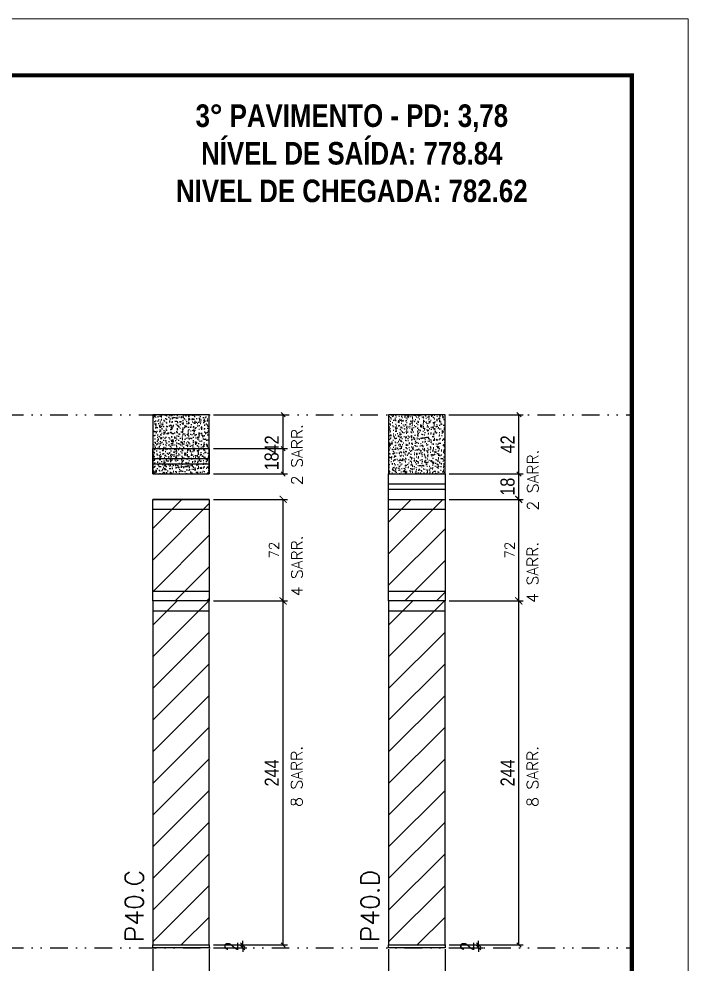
# Model space of a CAD drawing. Extents: x 2949 to 9203, y -16089 to 12527.
# Drawn here: x 5544 to 6019, y 2668 to 3338 of the extents above; entities that cross this region are included whole.
import ezdxf

# ---------------------------------------------------------------- set-up
doc = ezdxf.new("R2010")
doc.units = 0
doc.linetypes.add('DASHED', pattern=[0.75, 0.5, -0.25])
doc.linetypes.add('DIVIDE2', pattern=[0.625, 0.25, -0.125, 0, -0.125, 0, -0.125])
for name, color, linetype in [('COTA', 241, 'Continuous'), ('NOMENCLATURA', 7, 'Continuous'), ('Nível', 160, 'Continuous'), ('Painéis', 200, 'Continuous'), ('SARR_2.2x7', 40, 'Continuous')]:
    doc.layers.add(name, color=color, linetype=linetype)
for name, color, linetype, lineweight in [('Folhas', 255, 'Continuous', 9), ('Hachura', 251, 'Continuous', 9), ('SARRAFO DE PRESSAO', 251, 'DASHED', 9), ('Texto Seção', 7, 'Continuous', 15)]:
    doc.layers.add(name, color=color, linetype=linetype, lineweight=lineweight)
doc.styles.add('COTA TECNICA', font='techl___.ttf', dxfattribs={"height": 10})
doc.styles.add('COTA TECNICA-50', font='techl___.ttf', dxfattribs={"height": 10})
doc.styles.add('REGUA-120', font='ROMANS.shx', dxfattribs={"height": 15})
doc.styles.add('ROMANC', font='techb___.ttf', dxfattribs={"height": 2.5})
doc.styles.add('ROMANS', font='romans.shx')
doc.dimstyles.new('COTA PAINEL-50', dxfattribs={"dimtxt": 10, "dimasz": 3, "dimexe": 3, "dimexo": 3, "dimgap": 3, "dimtad": 1, "dimdec": 1, "dimzin": 12, "dimdsep": 46, "dimtxsty": 'COTA TECNICA-50', "dimblk1": 'OBLIQUE', "dimblk2": 'OBLIQUE', "dimsah": 1, "dimcen": 0.9, "dimclrd": 4, "dimclre": 4, "dimclrt": 240, "dimadec": 1, "dimazin": 3, "dimtfac": 1, "dimtdec": 1, "dimtmove": 0, "dimatfit": 3, "dimfxl": 1, "dimtolj": 1, "dimtzin": 12, "dimarcsym": 0})
doc.dimstyles.new('Cota Paínel', dxfattribs={"dimtxt": 7, "dimasz": 5, "dimexe": 3, "dimexo": 3, "dimgap": 3, "dimtad": 1, "dimdec": 1, "dimzin": 12, "dimdsep": 46, "dimtxsty": 'ROMANS', "dimblk": 'ARCHTICK', "dimcen": 0, "dimclrd": 4, "dimclre": 4, "dimclrt": 1, "dimadec": 1, "dimazin": 3, "dimtfac": 1, "dimtdec": 1, "dimtmove": 0, "dimatfit": 3, "dimldrblk": 'OBLIQUE', "dimfxl": 1, "dimtolj": 1, "dimtzin": 12, "dimarcsym": 0})
doc.dimstyles.new('PAINEL', dxfattribs={"dimtxt": 10, "dimasz": 3, "dimexe": 3, "dimexo": 3, "dimgap": 3, "dimtad": 1, "dimdec": 1, "dimzin": 12, "dimdsep": 46, "dimtxsty": 'COTA TECNICA', "dimblk1": 'OBLIQUE', "dimblk2": 'OBLIQUE', "dimsah": 1, "dimcen": 0.9, "dimclrd": 4, "dimclre": 4, "dimclrt": 240, "dimadec": 1, "dimazin": 3, "dimtfac": 1, "dimtdec": 1, "dimtmove": 0, "dimatfit": 3, "dimfxl": 1, "dimtolj": 1, "dimtzin": 12, "dimarcsym": 0})

# ---------------------------------------------------------------- blocks, each defined once
blk = doc.blocks.new('9999999999')
at = {"layer": 'Folhas'}
blk.add_lwpolyline([(98138.98, 34190.21), (99623.98, 34190.21), (99623.98, 35240.21), (98138.98, 35240.21)], close=True, dxfattribs=at)
at = {"layer": 'Folhas', "color": 30, "const_width": 3}
blk.add_lwpolyline([(98213.98, 34230.21), (99583.98, 34230.21), (99583.98, 35200.21), (98213.98, 35200.21)], close=True, dxfattribs=at)
blk = doc.blocks.new('_Oblique')
at = {"color": 0, "linetype": 'ByBlock', "lineweight": -2}
blk.add_line((-0.5, -0.5), (0.5, 0.5), dxfattribs=at)
blk = doc.blocks.new('*D1112')
at = {"layer": 'COTA', "color": 4, "lineweight": -2, "transparency": 16777216}
for p, q in [((5682.13, 2925.4), (5734.62, 2925.4)), ((5731.62, 2681.42), (5731.62, 2925.4)), ((5682.13, 2681.42), (5734.62, 2681.42))]:
    blk.add_line(p, q, dxfattribs=at)
at = {"layer": 'Defpoints', "color": 0, "transparency": 16777216}
for p in [(5679.13, 2925.4), (5731.62, 2925.4), (5679.13, 2681.42)]:
    blk.add_point(p, dxfattribs=at)
at = {"layer": 'COTA', "color": 4, "lineweight": -2, "transparency": 16777216, "xscale": 3, "yscale": 3, "zscale": 3}
for p, rotation in [((5731.62, 2925.4), 90), ((5731.62, 2681.42), 270)]:
    blk.add_blockref('_Oblique', p, dxfattribs=dict(at, rotation=rotation))
at = {"layer": 'COTA', "color": 240, "transparency": 16777216, "insert": (5723.54, 2803.41), "char_height": 10, "attachment_point": 5, "rotation": 90, "style": 'COTA TECNICA'}
blk.add_mtext('\\A1;244', dxfattribs=at)
blk = doc.blocks.new('*D1113')
at = {"layer": 'COTA', "color": 4, "lineweight": -2, "transparency": 16777216}
for p, q in [((5639.13, 2678.42), (5639.13, 2636.69)), ((5679.13, 2678.42), (5679.13, 2636.69)), ((5639.13, 2639.69), (5679.13, 2639.69))]:
    blk.add_line(p, q, dxfattribs=at)
at = {"layer": 'Defpoints', "color": 0, "transparency": 16777216}
for p in [(5639.13, 2681.42), (5679.13, 2681.42), (5679.13, 2639.69)]:
    blk.add_point(p, dxfattribs=at)
at = {"layer": 'COTA', "color": 4, "lineweight": -2, "transparency": 16777216, "xscale": 3, "yscale": 3, "zscale": 3, "rotation": 180}
blk.add_blockref('_Oblique', (5639.13, 2639.69), dxfattribs=at)
at = {"layer": 'COTA', "color": 4, "lineweight": -2, "transparency": 16777216, "xscale": 3, "yscale": 3, "zscale": 3}
blk.add_blockref('_Oblique', (5679.13, 2639.69), dxfattribs=at)
at = {"layer": 'COTA', "color": 240, "transparency": 16777216, "insert": (5659.13, 2647.79), "char_height": 10, "attachment_point": 5, "style": 'COTA TECNICA'}
blk.add_mtext('\\A1;40', dxfattribs=at)
blk = doc.blocks.new('*D1114')
at = {"layer": 'COTA', "color": 4, "lineweight": -2, "transparency": 16777216}
for p, q in [((5682.13, 2681.42), (5705.94, 2681.42)), ((5702.94, 2681.42), (5702.94, 2684.42)), ((5702.94, 2679.42), (5702.94, 2681.42)), ((5682.13, 2679.42), (5705.94, 2679.42)), ((5702.94, 2679.42), (5702.94, 2676.42))]:
    blk.add_line(p, q, dxfattribs=at)
at = {"layer": 'Defpoints', "color": 0, "transparency": 16777216}
for p in [(5679.13, 2681.42), (5702.94, 2681.42), (5679.13, 2679.42)]:
    blk.add_point(p, dxfattribs=at)
at = {"layer": 'COTA', "color": 4, "lineweight": -2, "transparency": 16777216, "xscale": 3, "yscale": 3, "zscale": 3}
for p, rotation in [((5702.94, 2681.42), 270), ((5702.94, 2679.42), 90)]:
    blk.add_blockref('_Oblique', p, dxfattribs=dict(at, rotation=rotation))
at = {"layer": 'COTA', "color": 240, "transparency": 16777216, "insert": (5694.94, 2680.42), "char_height": 10, "attachment_point": 5, "rotation": 90, "style": 'COTA TECNICA-50'}
blk.add_mtext('\\A1;2', dxfattribs=at)
blk = doc.blocks.new('*D1127')
at = {"layer": 'COTA', "color": 4, "lineweight": -2, "transparency": 16777216}
for p, q in [((5849.52, 2925.4), (5902.01, 2925.4)), ((5899.01, 2681.42), (5899.01, 2925.4)), ((5849.52, 2681.42), (5902.01, 2681.42))]:
    blk.add_line(p, q, dxfattribs=at)
at = {"layer": 'Defpoints', "color": 0, "transparency": 16777216}
for p in [(5846.52, 2925.4), (5899.01, 2925.4), (5846.52, 2681.42)]:
    blk.add_point(p, dxfattribs=at)
at = {"layer": 'COTA', "color": 4, "lineweight": -2, "transparency": 16777216, "xscale": 3, "yscale": 3, "zscale": 3}
for p, rotation in [((5899.01, 2925.4), 90), ((5899.01, 2681.42), 270)]:
    blk.add_blockref('_Oblique', p, dxfattribs=dict(at, rotation=rotation))
at = {"layer": 'COTA', "color": 240, "transparency": 16777216, "insert": (5890.94, 2803.41), "char_height": 10, "attachment_point": 5, "rotation": 90, "style": 'COTA TECNICA'}
blk.add_mtext('\\A1;244', dxfattribs=at)
blk = doc.blocks.new('*D1128')
at = {"layer": 'COTA', "color": 4, "lineweight": -2, "transparency": 16777216}
for p, q in [((5806.52, 2678.42), (5806.52, 2636.69)), ((5846.52, 2678.42), (5846.52, 2636.69)), ((5806.52, 2639.69), (5846.52, 2639.69))]:
    blk.add_line(p, q, dxfattribs=at)
at = {"layer": 'Defpoints', "color": 0, "transparency": 16777216}
for p in [(5806.52, 2681.42), (5846.52, 2681.42), (5846.52, 2639.69)]:
    blk.add_point(p, dxfattribs=at)
at = {"layer": 'COTA', "color": 4, "lineweight": -2, "transparency": 16777216, "xscale": 3, "yscale": 3, "zscale": 3, "rotation": 180}
blk.add_blockref('_Oblique', (5806.52, 2639.69), dxfattribs=at)
at = {"layer": 'COTA', "color": 4, "lineweight": -2, "transparency": 16777216, "xscale": 3, "yscale": 3, "zscale": 3}
blk.add_blockref('_Oblique', (5846.52, 2639.69), dxfattribs=at)
at = {"layer": 'COTA', "color": 240, "transparency": 16777216, "insert": (5826.52, 2647.79), "char_height": 10, "attachment_point": 5, "style": 'COTA TECNICA'}
blk.add_mtext('\\A1;40', dxfattribs=at)
blk = doc.blocks.new('*D1129')
at = {"layer": 'COTA', "color": 4, "lineweight": -2, "transparency": 16777216}
for p, q in [((5849.52, 2681.42), (5873.34, 2681.42)), ((5870.34, 2681.42), (5870.34, 2684.42)), ((5870.34, 2679.42), (5870.34, 2681.42)), ((5849.52, 2679.42), (5873.34, 2679.42)), ((5870.34, 2679.42), (5870.34, 2676.42))]:
    blk.add_line(p, q, dxfattribs=at)
at = {"layer": 'Defpoints', "color": 0, "transparency": 16777216}
for p in [(5846.52, 2681.42), (5870.34, 2681.42), (5846.52, 2679.42)]:
    blk.add_point(p, dxfattribs=at)
at = {"layer": 'COTA', "color": 4, "lineweight": -2, "transparency": 16777216, "xscale": 3, "yscale": 3, "zscale": 3}
for p, rotation in [((5870.34, 2681.42), 270), ((5870.34, 2679.42), 90)]:
    blk.add_blockref('_Oblique', p, dxfattribs=dict(at, rotation=rotation))
at = {"layer": 'COTA', "color": 240, "transparency": 16777216, "insert": (5862.34, 2680.42), "char_height": 10, "attachment_point": 5, "rotation": 90, "style": 'COTA TECNICA-50'}
blk.add_mtext('\\A1;2', dxfattribs=at)
blk = doc.blocks.new('*D2667')
at = {"layer": 'COTA', "color": 4, "lineweight": -2, "transparency": 16777216}
for p, q in [((5682.13, 3057.42), (5734.62, 3057.42)), ((5731.62, 3015.4), (5731.62, 3057.42)), ((5682.13, 3015.4), (5734.62, 3015.4))]:
    blk.add_line(p, q, dxfattribs=at)
at = {"layer": 'Defpoints', "color": 0, "transparency": 16777216}
for p in [(5679.13, 3057.42), (5731.62, 3057.42), (5679.13, 3015.4)]:
    blk.add_point(p, dxfattribs=at)
at = {"layer": 'COTA', "color": 4, "lineweight": -2, "transparency": 16777216, "xscale": 3, "yscale": 3, "zscale": 3}
for p, rotation in [((5731.62, 3057.42), 90), ((5731.62, 3015.4), 270)]:
    blk.add_blockref('_Oblique', p, dxfattribs=dict(at, rotation=rotation))
at = {"layer": 'COTA', "color": 240, "transparency": 16777216, "insert": (5723.54, 3036.41), "char_height": 10, "attachment_point": 5, "rotation": 90, "style": 'COTA TECNICA'}
blk.add_mtext('\\A1;42', dxfattribs=at)
blk = doc.blocks.new('*D2669')
at = {"layer": 'COTA', "color": 4, "lineweight": -2, "transparency": 16777216}
for p, q in [((5849.52, 3057.42), (5902.01, 3057.42)), ((5899.01, 3015.4), (5899.01, 3057.42)), ((5849.52, 3015.4), (5902.01, 3015.4))]:
    blk.add_line(p, q, dxfattribs=at)
at = {"layer": 'Defpoints', "color": 0, "transparency": 16777216}
for p in [(5846.52, 3057.42), (5899.01, 3057.42), (5846.52, 3015.4)]:
    blk.add_point(p, dxfattribs=at)
at = {"layer": 'COTA', "color": 4, "lineweight": -2, "transparency": 16777216, "xscale": 3, "yscale": 3, "zscale": 3}
for p, rotation in [((5899.01, 3057.42), 90), ((5899.01, 3015.4), 270)]:
    blk.add_blockref('_Oblique', p, dxfattribs=dict(at, rotation=rotation))
at = {"layer": 'COTA', "color": 240, "transparency": 16777216, "insert": (5890.94, 3036.41), "char_height": 10, "attachment_point": 5, "rotation": 90, "style": 'COTA TECNICA'}
blk.add_mtext('\\A1;42', dxfattribs=at)
blk = doc.blocks.new('_ArchTick')
at = {"color": 0, "linetype": 'ByBlock', "const_width": 0.15}
blk.add_lwpolyline([(-0.5, -0.5), (0.5, 0.5)], dxfattribs=at)
blk = doc.blocks.new('*D2672')
at = {"layer": 'COTA', "color": 4, "lineweight": -2, "transparency": 16777216}
for p, q in [((5849.52, 2997.4), (5901.86, 2997.4)), ((5898.86, 2925.4), (5898.86, 2997.4)), ((5849.52, 2925.4), (5901.86, 2925.4))]:
    blk.add_line(p, q, dxfattribs=at)
at = {"layer": 'Defpoints', "color": 0, "transparency": 16777216}
for p in [(5846.52, 2997.4), (5898.86, 2997.4), (5846.52, 2925.4)]:
    blk.add_point(p, dxfattribs=at)
at = {"layer": 'COTA', "color": 4, "lineweight": -2, "transparency": 16777216, "xscale": 5, "yscale": 5, "zscale": 5}
for p, rotation in [((5898.86, 2997.4), 90), ((5898.86, 2925.4), 270)]:
    blk.add_blockref('_ArchTick', p, dxfattribs=dict(at, rotation=rotation))
at = {"layer": 'COTA', "color": 1, "transparency": 16777216, "insert": (5892.36, 2961.4), "char_height": 7, "attachment_point": 5, "rotation": 90, "style": 'ROMANS'}
blk.add_mtext('\\A1;72', dxfattribs=at)
blk = doc.blocks.new('*D2673')
at = {"layer": 'COTA', "color": 4, "lineweight": -2, "transparency": 16777216}
for p, q in [((5682.13, 2997.4), (5734.62, 2997.4)), ((5731.62, 2925.4), (5731.62, 2997.4)), ((5682.13, 2925.4), (5734.62, 2925.4))]:
    blk.add_line(p, q, dxfattribs=at)
at = {"layer": 'Defpoints', "color": 0, "transparency": 16777216}
for p in [(5679.13, 2997.4), (5731.62, 2997.4), (5679.13, 2925.4)]:
    blk.add_point(p, dxfattribs=at)
at = {"layer": 'COTA', "color": 4, "lineweight": -2, "transparency": 16777216, "xscale": 5, "yscale": 5, "zscale": 5}
for p, rotation in [((5731.62, 2997.4), 90), ((5731.62, 2925.4), 270)]:
    blk.add_blockref('_ArchTick', p, dxfattribs=dict(at, rotation=rotation))
at = {"layer": 'COTA', "color": 1, "transparency": 16777216, "insert": (5725.12, 2961.4), "char_height": 7, "attachment_point": 5, "rotation": 90, "style": 'ROMANS'}
blk.add_mtext('\\A1;72', dxfattribs=at)
blk = doc.blocks.new('*D2676')
at = {"layer": 'COTA', "color": 4, "lineweight": -2, "transparency": 16777216}
for p, q in [((5682.13, 3033.4), (5734.62, 3033.4)), ((5731.62, 3015.4), (5731.62, 3033.4)), ((5682.13, 3015.4), (5734.62, 3015.4))]:
    blk.add_line(p, q, dxfattribs=at)
at = {"layer": 'Defpoints', "color": 0, "transparency": 16777216}
for p in [(5679.13, 3033.4), (5731.62, 3033.4), (5679.13, 3015.4)]:
    blk.add_point(p, dxfattribs=at)
at = {"layer": 'COTA', "color": 4, "lineweight": -2, "transparency": 16777216, "xscale": 3, "yscale": 3, "zscale": 3}
for p, rotation in [((5731.62, 3033.4), 90), ((5731.62, 3015.4), 270)]:
    blk.add_blockref('_Oblique', p, dxfattribs=dict(at, rotation=rotation))
at = {"layer": 'COTA', "color": 240, "transparency": 16777216, "insert": (5723.52, 3024.4), "char_height": 10, "attachment_point": 5, "rotation": 90, "style": 'COTA TECNICA-50'}
blk.add_mtext('\\A1;18', dxfattribs=at)
blk = doc.blocks.new('*D2677')
at = {"layer": 'COTA', "color": 4, "lineweight": -2, "transparency": 16777216}
for p, q in [((5849.52, 3015.4), (5902.01, 3015.4)), ((5899.01, 2997.4), (5899.01, 3015.4)), ((5849.52, 2997.4), (5902.01, 2997.4))]:
    blk.add_line(p, q, dxfattribs=at)
at = {"layer": 'Defpoints', "color": 0, "transparency": 16777216}
for p in [(5846.52, 3015.4), (5899.01, 3015.4), (5846.52, 2997.4)]:
    blk.add_point(p, dxfattribs=at)
at = {"layer": 'COTA', "color": 4, "lineweight": -2, "transparency": 16777216, "xscale": 3, "yscale": 3, "zscale": 3}
for p, rotation in [((5899.01, 3015.4), 90), ((5899.01, 2997.4), 270)]:
    blk.add_blockref('_Oblique', p, dxfattribs=dict(at, rotation=rotation))
at = {"layer": 'COTA', "color": 240, "transparency": 16777216, "insert": (5890.92, 3006.4), "char_height": 10, "attachment_point": 5, "rotation": 90, "style": 'COTA TECNICA-50'}
blk.add_mtext('\\A1;18', dxfattribs=at)

msp = doc.modelspace()

# ---------------------------------------------------------------- hatches: boundary and pattern name
at = {"layer": 'COTA', "linetype": 'ByBlock'}
h = msp.add_hatch(dxfattribs=at)
h.set_pattern_fill('AR-CONC', color=256, scale=0.03)
h.set_pattern_definition([(50, (-125974.9003, -23797.8456), (5.46554007, -0.47817257), [0.5715, -6.2865]), (355, (-125974.9, -23797.8456), (-1.05730264, 5.73170536), [0.4572, -5.02921753]), (100.4514447, (-125974.445, -23797.8855), (4.40823741, 5.25353256), [0.48570026, -5.34270734]), (46.1842, (-125974.9, -23796.3216), (8.13237123, -1.26126984), [0.85725, -9.42975]), (96.6355576, (-125974.2226, -23796.427), (7.122124, 7.42278374), [0.7285507, -8.01406824]), (351.184151, (-125974.9, -23796.322), (7.122124, 7.42278374), [0.685799, -7.54379196]), (21, (-125974.1383, -23796.7026), (4.54843174, -3.06795595), [0.5715, -6.2865]), (326, (-125974.138, -23796.7026), (1.85406085, 5.52563898), [0.4572, -5.0292]), (71.451445, (-125973.759, -23796.9583), (6.40249258, 2.45768307), [0.48570026, -5.34269813]), (37.5, (-125974.9003, -23797.8456), (0.092658098, 2.536651166), [0, -4.96824, 0, -5.1054, 0, -5.04825]), (7.5, (-125974.9003, -23797.8456), (2.004589875, 3.005417245), [0, -2.91084, 0, -4.85394, 0, -1.92405]), (327.5, (-125976.5995, -23797.8456), (4.067717855, -0.17186232), [0, -1.905, 0, -5.9436, 0, -7.8867]), (317.5, (-125977.3615, -23797.8456), (4.44387544, 0.76279473), [0, -2.4765, 0, -3.94716, 0, -5.6007])])
h.paths.add_polyline_path([(5639.13, 3015.4), (5679.13, 3015.4), (5679.13, 3057.42), (5639.13, 3057.42)])
h = msp.add_hatch(dxfattribs=at)
h.set_pattern_fill('AR-CONC', color=256, scale=0.03)
h.set_pattern_definition([(50, (-125807.5055, -23777.8456), (5.46554007, -0.47817257), [0.5715, -6.2865]), (355, (-125807.5055, -23777.8456), (-1.05730264, 5.73170536), [0.4572, -5.02921753]), (100.4514447, (-125807.05, -23777.8855), (4.40823741, 5.25353256), [0.48570026, -5.34270734]), (46.1842, (-125807.5055, -23776.3216), (8.13237123, -1.26126984), [0.85725, -9.42975]), (96.6355576, (-125806.828, -23776.427), (7.122124, 7.42278374), [0.7285507, -8.01406824]), (351.184151, (-125807.5055, -23776.322), (7.122124, 7.42278374), [0.685799, -7.54379196]), (21, (-125806.7435, -23776.7026), (4.54843174, -3.06795595), [0.5715, -6.2865]), (326, (-125806.7435, -23776.7026), (1.85406085, 5.52563898), [0.4572, -5.0292]), (71.451445, (-125806.3645, -23776.9583), (6.40249258, 2.45768307), [0.48570026, -5.34269813]), (37.5, (-125807.5055, -23777.8456), (0.092658098, 2.536651166), [0, -4.96824, 0, -5.1054, 0, -5.04825]), (7.5, (-125807.5055, -23777.8456), (2.004589875, 3.005417245), [0, -2.91084, 0, -4.85394, 0, -1.92405]), (327.5, (-125809.2048, -23777.8456), (4.067717855, -0.17186232), [0, -1.905, 0, -5.9436, 0, -7.8867]), (317.5, (-125809.9668, -23777.8456), (4.44387544, 0.76279473), [0, -2.4765, 0, -3.94716, 0, -5.6007])])
h.paths.add_polyline_path([(5806.52, 3015.4), (5846.52, 3015.4), (5846.52, 3057.42), (5806.52, 3057.42)])
at = {"layer": 'Hachura', "linetype": 'ByBlock'}
h = msp.add_hatch(dxfattribs=at)
h.set_pattern_fill('ANSI31', color=256, scale=5)
h.set_pattern_definition([(45, (1528.084, 3445.725), (-11.22532, 11.22532), [])])
h.paths.add_polyline_path([(5679.13, 2997.4), (5639.13, 2997.4), (5639.13, 2925.4), (5679.13, 2925.4)])
h = msp.add_hatch(dxfattribs=at)
h.set_pattern_fill('ANSI31', color=256, scale=5)
h.set_pattern_definition([(45, (1533.822, 3445.725), (-11.22532, 11.22532), [])])
h.paths.add_polyline_path([(5846.52, 2997.4), (5806.52, 2997.4), (5806.52, 2925.4), (5846.52, 2925.4)])
h = msp.add_hatch(dxfattribs=at)
h.set_pattern_fill('ANSI31', color=256, scale=5)
h.set_pattern_definition([(45, (-127767.151, -29604.921), (-11.2253202, 11.2253202), [])])
h.paths.add_polyline_path([(5679.13, 2925.4), (5639.13, 2925.4), (5639.13, 2681.42), (5679.13, 2681.42)])
h = msp.add_hatch(dxfattribs=at)
h.set_pattern_fill('ANSI31', color=256, scale=5)
h.set_pattern_definition([(45, (-127599.757, -29604.921), (-11.2253202, 11.2253202), [])])
h.paths.add_polyline_path([(5846.52, 2925.4), (5806.52, 2925.4), (5806.52, 2681.42), (5846.52, 2681.42)])

# ---------------------------------------------------------------- linework, layer by layer
at = {"layer": 'COTA', "linetype": 'ByBlock'}
for points in [[(5639.13, 3015.4), (5679.13, 3015.4), (5679.13, 3057.42), (5639.13, 3057.42)], [(5806.52, 3015.4), (5846.52, 3015.4), (5846.52, 3057.42), (5806.52, 3057.42)]]:
    msp.add_lwpolyline(points, close=True, dxfattribs=at)
at = {"layer": 'Nível', "color": 4, "linetype": 'DIVIDE2', "ltscale": 50}
for p, q in [((4968.69, 3057.42), (5979.03, 3057.42)), ((4968.69, 2679.42), (5979.03, 2679.42))]:
    msp.add_line(p, q, dxfattribs=at)
at = {"layer": 'Painéis'}
for p, q in [((5639.13, 3033.4), (5679.13, 3033.4)), ((5639.13, 3015.4), (5639.13, 3033.4)), ((5679.13, 3033.4), (5679.13, 3015.4)), ((5806.52, 3015.4), (5846.52, 3015.4)), ((5806.52, 2997.4), (5806.52, 3015.4)), ((5846.52, 3015.4), (5846.52, 2997.4)), ((5679.13, 2997.4), (5639.13, 2997.4)), ((5639.13, 2681.42), (5679.13, 2681.42)), ((5639.13, 2679.42), (5639.13, 2681.42)), ((5679.13, 2681.42), (5679.13, 2679.42)), ((5806.52, 2681.42), (5846.52, 2681.42)), ((5806.52, 2679.42), (5806.52, 2681.42)), ((5846.52, 2681.42), (5846.52, 2679.42)), ((5679.13, 2679.42), (5639.13, 2679.42)), ((5846.52, 2679.42), (5806.52, 2679.42))]:
    msp.add_line(p, q, dxfattribs=at)
for points in [[(5639.13, 2997.4), (5679.13, 2997.4), (5679.13, 2925.4), (5639.13, 2925.4)], [(5806.52, 2997.4), (5846.52, 2997.4), (5846.52, 2925.4), (5806.52, 2925.4)], [(5639.13, 2681.42), (5679.13, 2681.42), (5679.13, 2925.4), (5639.13, 2925.4)], [(5806.52, 2681.42), (5846.52, 2681.42), (5846.52, 2925.4), (5806.52, 2925.4)]]:
    msp.add_lwpolyline(points, close=True, dxfattribs=at)
at = {"layer": 'SARR_2.2x7'}
for p, q in [((5639.13, 3026.4), (5679.13, 3026.4)), ((5679.13, 3022.4), (5639.13, 3022.4)), ((5806.52, 3008.4), (5846.52, 3008.4)), ((5846.52, 3004.4), (5806.52, 3004.4)), ((5639.13, 2990.4), (5679.13, 2990.4)), ((5806.52, 2990.4), (5846.52, 2990.4)), ((5639.13, 2932.4), (5679.13, 2932.4)), ((5806.52, 2932.4), (5846.52, 2932.4)), ((5639.13, 2918.4), (5679.13, 2918.4)), ((5806.52, 2918.4), (5846.52, 2918.4))]:
    msp.add_line(p, q, dxfattribs=at)

# ---------------------------------------------------------------- block references
at = {"layer": 'SARRAFO DE PRESSAO', "color": 6, "linetype": 'ByBlock'}
msp.add_blockref('9999999999', (-93604.94, -31902.07), dxfattribs=at)

# ---------------------------------------------------------------- texts
at = {"layer": 'NOMENCLATURA', "color": 2, "insert": (5780.36, 3304.19), "char_height": 16, "attachment_point": 2, "style": 'ROMANC'}
msp.add_mtext_dynamic_manual_height_columns('\\P3° PAVIMENTO - PD: 3,78\\PNÍVEL DE SAÍDA: 778.84\\PNIVEL DE CHEGADA: 782.62', width=300.2766, gutter_width=1, heights=[0], dxfattribs=at)
at = {"layer": 'Texto Seção', "linetype": 'Continuous', "style": 'ROMANS'}
for s, p in [('2 SARR.', (5745.45, 3007.49)), ('2 SARR.', (5912.84, 2989.49)), ('4 SARR.', (5745.45, 2928.61)), ('4 SARR.', (5912.69, 2924.05)), ('8 SARR.', (5745.3, 2779.32)), ('8 SARR.', (5912.69, 2779.32))]:
    msp.add_text(s, height=8, rotation=90, dxfattribs=at).set_placement(p)
at = {"layer": 'Texto Seção', "char_height": 13, "width": 285.3299, "attachment_point": 7, "rotation": 90, "style": 'REGUA-120'}
for s, insert in [('P40.C', (5632.48, 2683.34)), ('P40.D', (5799.87, 2683.34))]:
    msp.add_mtext(s, dxfattribs=dict(at, insert=insert))

# ---------------------------------------------------------------- dimensions: what is measured, and where the dimension line sits
at = {"layer": 'COTA'}
for base, p1, p2, picture, middle in [((5731.62, 3057.42), (5679.13, 3015.4), (5679.13, 3057.42), '*D2667', (5723.54, 3036.41)), ((5899.01, 3057.42), (5846.52, 3015.4), (5846.52, 3057.42), '*D2669', (5890.94, 3036.41)), ((5731.62, 2925.4), (5679.13, 2681.42), (5679.13, 2925.4), '*D1112', (5723.54, 2803.41)), ((5899.01, 2925.4), (5846.52, 2681.42), (5846.52, 2925.4), '*D1127', (5890.94, 2803.41))]:
    dim = msp.add_linear_dim(base=base, p1=p1, p2=p2, angle=90, dimstyle='PAINEL', override={"dimarcsym": 2}, dxfattribs=at)
    dim.commit()
    dim.dimension.update_dxf_attribs({"geometry": picture, "text_midpoint": middle})
for base, p1, p2, dimstyle, picture, middle in [((5731.62, 3033.4), (5679.13, 3015.4), (5679.13, 3033.4), 'COTA PAINEL-50', '*D2676', (5723.52, 3024.4)), ((5899.01, 3015.4), (5846.52, 2997.4), (5846.52, 3015.4), 'COTA PAINEL-50', '*D2677', (5890.92, 3006.4)), ((5731.62, 2997.4), (5679.13, 2925.4), (5679.13, 2997.4), 'Cota Paínel', '*D2673', (5725.12, 2961.4)), ((5898.86, 2997.4), (5846.52, 2925.4), (5846.52, 2997.4), 'Cota Paínel', '*D2672', (5892.36, 2961.4))]:
    dim = msp.add_linear_dim(base=base, p1=p1, p2=p2, angle=90, dimstyle=dimstyle, dxfattribs=at)
    dim.commit()
    dim.dimension.update_dxf_attribs({"geometry": picture, "text_midpoint": middle})
for base, p1, p2, picture, middle in [((5679.13, 2639.69), (5639.13, 2681.42), (5679.13, 2681.42), '*D1113', (5659.13, 2647.79)), ((5846.52, 2639.69), (5806.52, 2681.42), (5846.52, 2681.42), '*D1128', (5826.52, 2647.79))]:
    dim = msp.add_linear_dim(base=base, p1=p1, p2=p2, dimstyle='PAINEL', override={"dimarcsym": 2}, dxfattribs=at)
    dim.commit()
    dim.dimension.update_dxf_attribs({"geometry": picture, "text_midpoint": middle})
for base, p1, p2, picture, middle in [((5702.94, 2681.42), (5679.13, 2679.42), (5679.13, 2681.42), '*D1114', (5702.94, 2680.42)), ((5870.34, 2681.42), (5846.52, 2679.42), (5846.52, 2681.42), '*D1129', (5870.34, 2680.42))]:
    dim = msp.add_linear_dim(base=base, p1=p1, p2=p2, angle=90, dimstyle='COTA PAINEL-50', dxfattribs=at)
    dim.commit()
    dim.dimension.update_dxf_attribs({"geometry": picture, "text_midpoint": middle, "dimtype": 160})

doc.saveas('drawing.dxf')
